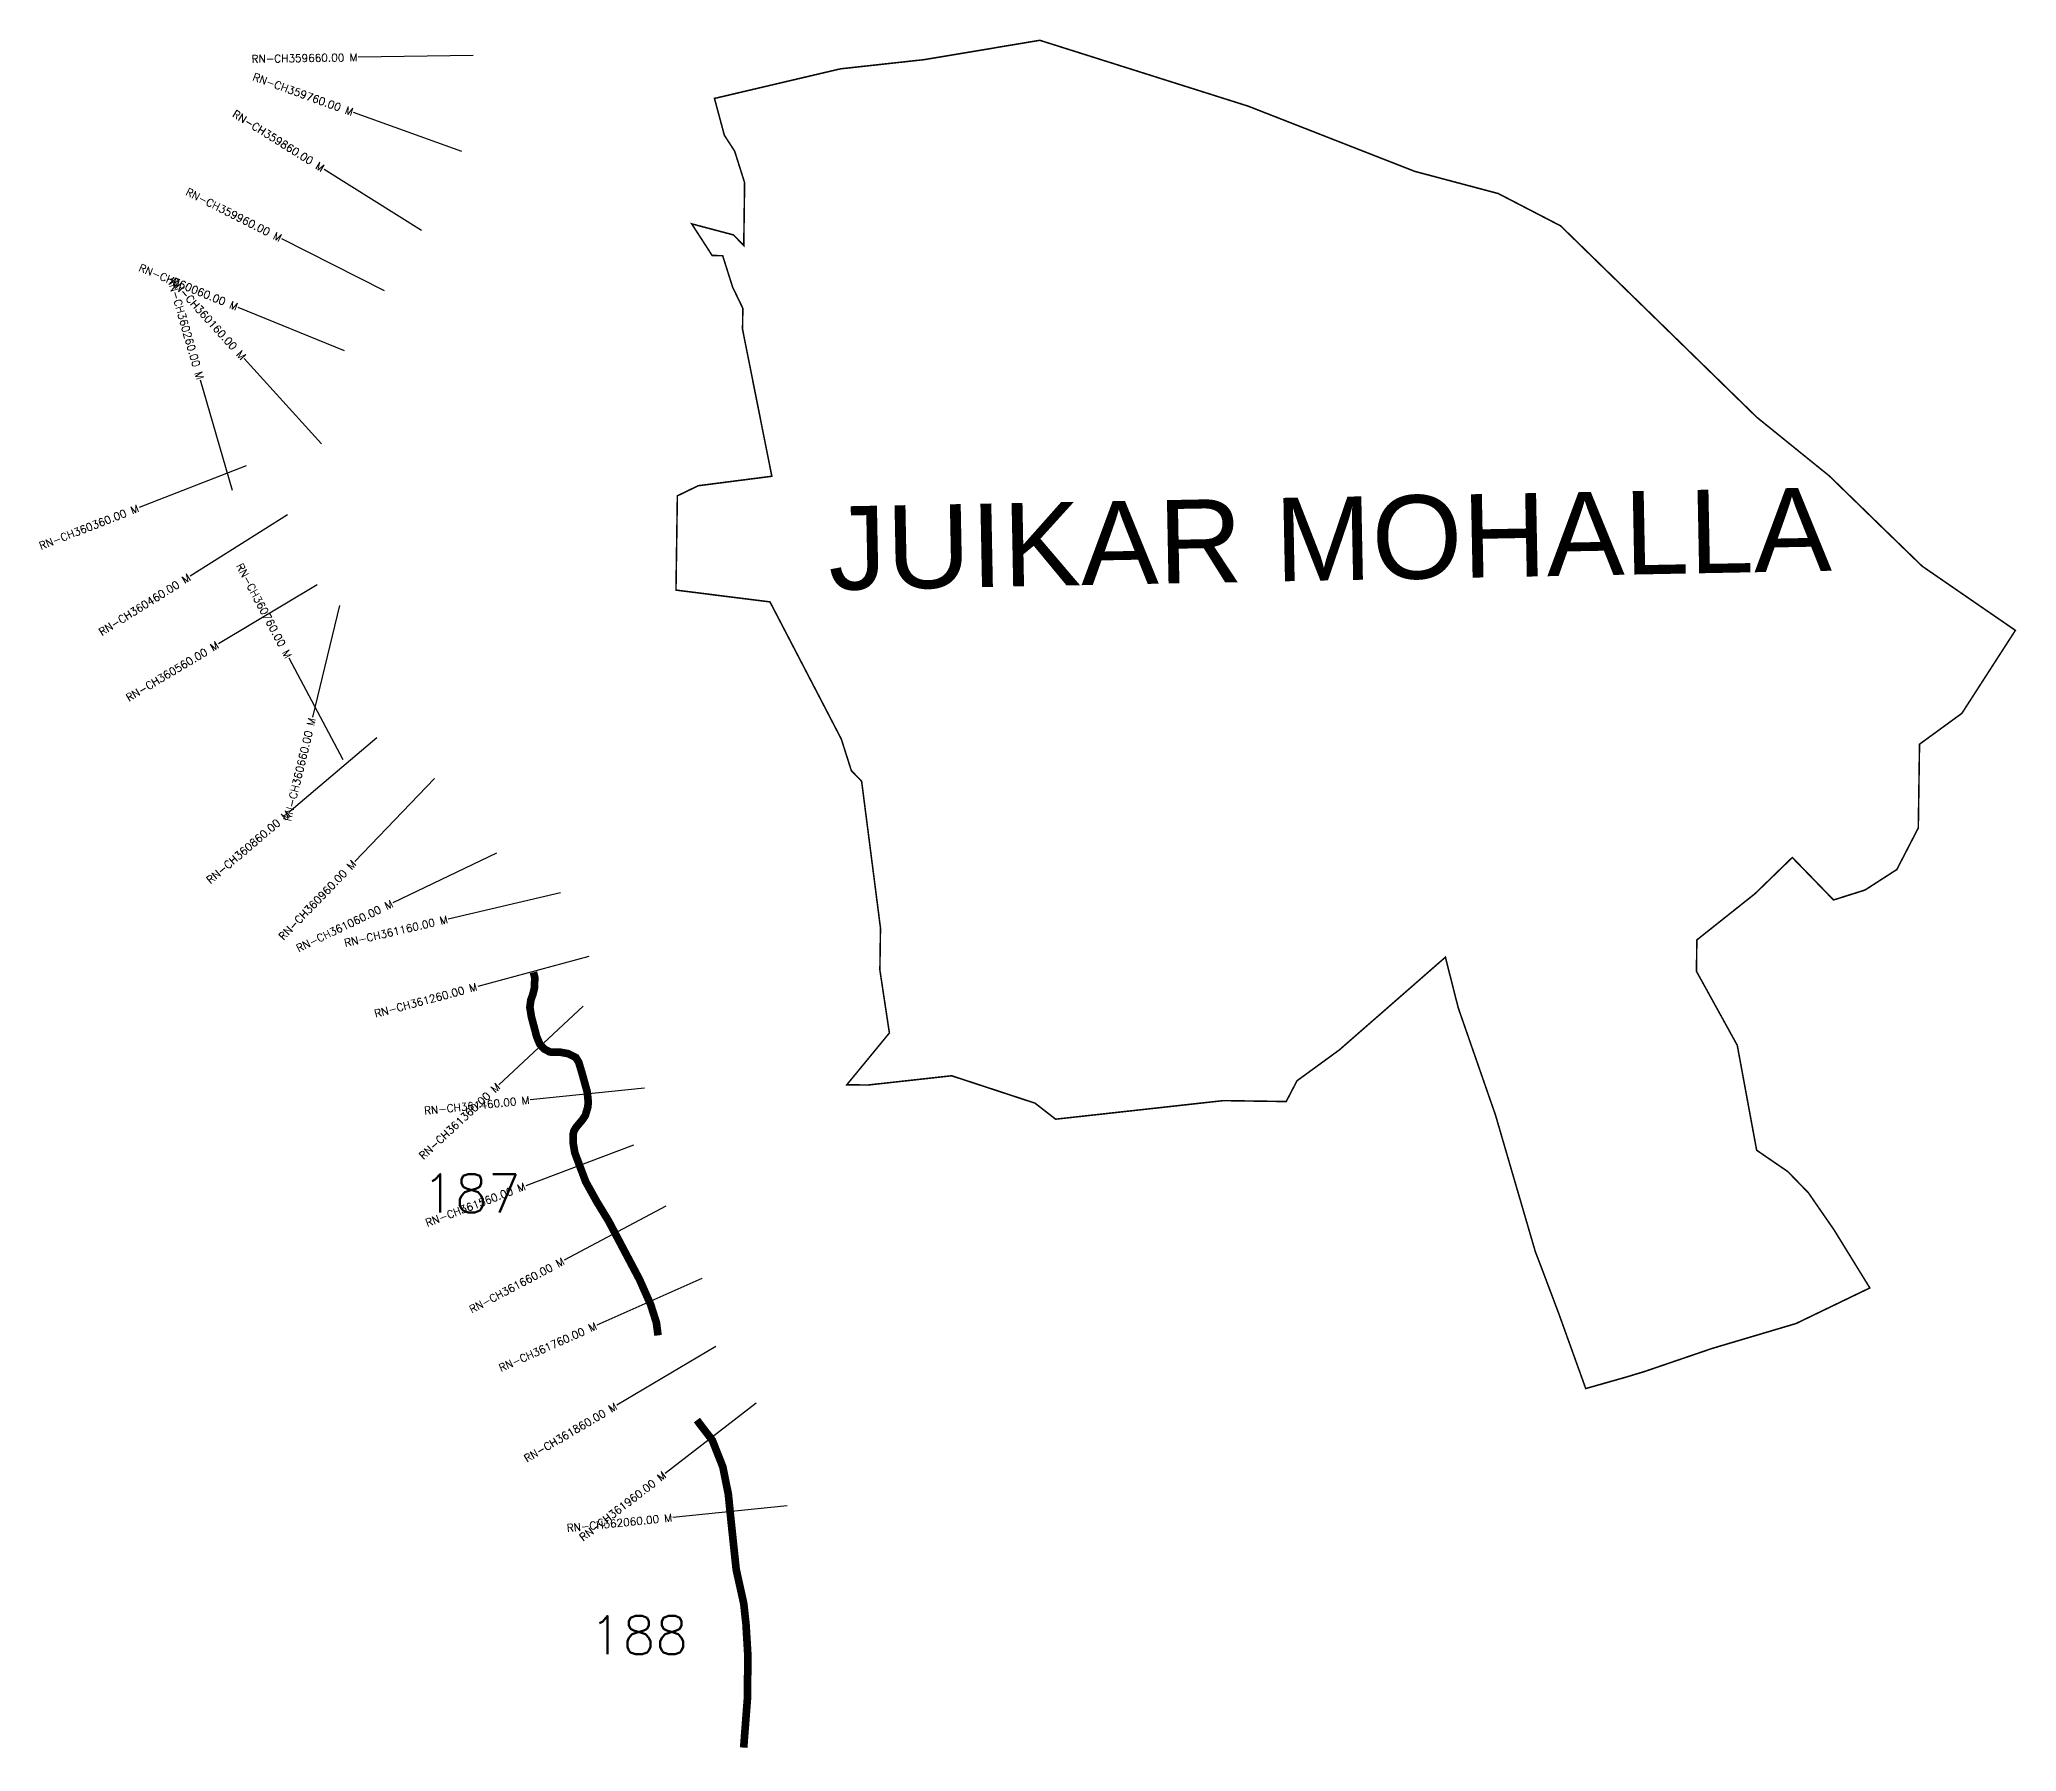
# Model space of a CAD drawing. Header units: metres. Extents: x 297133 to 299711, y 1971663 to 1973894.
import ezdxf
from ezdxf.enums import TextEntityAlignment as Align

# ---------------------------------------------------------------- set-up
doc = ezdxf.new("R2010")
doc.units = ezdxf.units.M
doc.header["$MEASUREMENT"] = 0
for name, color, linetype in [('ARTIFICIALLY PROTECTED', 4, 'Continuous'), ('CS', 134, 'Continuous'), ('CSMark', 6, 'Continuous'), ('VILLAGE NAME', 250, 'Continuous')]:
    doc.layers.add(name, color=color, linetype=linetype)
doc.styles.get("Standard").update_dxf_attribs({"font": 'simplex.shx'})

msp = doc.modelspace()

# ---------------------------------------------------------------- linework, layer by layer
at = {"color": 6, "const_width": 2, "flags": 128}
msp.add_lwpolyline([(297983.2, 1973654.2), (298037.6, 1973639.8), (298051.1, 1973626), (298052.2, 1973707.9), (298039.2, 1973749), (298025.8, 1973769.7), (298012.9, 1973817.7), (298177.2, 1973856.3), (298286.6, 1973868.3), (298437.2, 1973893.5), (298709, 1973807.6), (298926.2, 1973722.6), (299035, 1973693.7), (299116.3, 1973651.6), (299244.2, 1973526.9), (299372.1, 1973402.1), (299455.9, 1973334.3), (299466.6, 1973325.7), (299535, 1973259.1), (299587.8, 1973207.9), (299709.4, 1973124.2), (299639.6, 1973016), (299584.4, 1972975.8), (299582.8, 1972866.6), (299554.8, 1972812.4), (299513.4, 1972785.7), (299472.3, 1972772.7), (299418.5, 1972828.1), (299370, 1972781), (299294, 1972720.6), (299293.5, 1972679.7), (299346.7, 1972583.3), (299372, 1972446.4), (299412.6, 1972418.6), (299439.5, 1972390.9), (299472.9, 1972342.6), (299519.6, 1972266.9), (299423.4, 1972220.5), (299313.6, 1972187.9), (299265.6, 1972171.5), (299226.4, 1972158.1), (299202, 1972150.7), (299149.1, 1972135.7), (299114.3, 1972232.5), (299089.9, 1972297.2), (299083.4, 1972314.1), (299051.4, 1972423.7), (299031.4, 1972492.3), (298982.8, 1972632.2), (298966.1, 1972698.1), (298827.8, 1972577.2), (298772.6, 1972537), (298758.5, 1972509.9), (298676.6, 1972511.1), (298457.8, 1972486.9), (298430.9, 1972507.8), (298322.2, 1972543.5), (298212.8, 1972531.4), (298185.5, 1972531.8), (298241, 1972599.3), (298228.6, 1972681.4), (298229.4, 1972736), (298204.8, 1972927.5), (298191.4, 1972941.3), (298178.3, 1972982.5), (298085.3, 1973161.3), (297962.7, 1973176.7), (297964.5, 1973299.6), (297991.9, 1973312.8), (298087.7, 1973325.1), (298049.5, 1973516.8), (298049.9, 1973544.1), (298036.6, 1973571.6), (298023.6, 1973612.7), (298009.9, 1973612.9), (297983.2, 1973654.2)], dxfattribs=at)
at = {"layer": 'ARTIFICIALLY PROTECTED', "const_width": 10, "flags": 128}
for points in [[(297776.8, 1972678.4), (297778.5, 1972671.9), (297778.3, 1972658.8), (297776.3, 1972650.3), (297773.4, 1972642.1), (297772.2, 1972632.7), (297774.2, 1972620.3), (297781.1, 1972594.3), (297785.3, 1972584.4), (297790.9, 1972578.4), (297798.4, 1972574.5), (297812.4, 1972574.1), (297815.2, 1972573.6), (297822.2, 1972572.3), (297832.1, 1972567.3), (297835.9, 1972561.1), (297840.8, 1972544.8), (297847, 1972522.2), (297848.3, 1972509.3), (297847.7, 1972502.7), (297844.5, 1972491.9), (297840.6, 1972486), (297832.4, 1972476.2), (297829.5, 1972471.3), (297828.6, 1972467.2), (297828.5, 1972456.8), (297830.7, 1972443.2), (297845, 1972405.3), (297859.4, 1972379.4), (297874.6, 1972354.5), (297915.1, 1972278), (297929.7, 1972245.1), (297937.2, 1972221.5), (297939.3, 1972205)], [(297990, 1972094.6), (297994.4, 1972088.7), (298010, 1972068.5), (298023.8, 1972033.6), (298031, 1971997.9), (298034.5, 1971963.2), (298041.2, 1971900), (298051.1, 1971855.2), (298054, 1971828.6), (298056.5, 1971787), (298055.8, 1971730.5), (298051.1, 1971669.1), (298051, 1971667.6)]]:
    msp.add_lwpolyline(points, dxfattribs=at)
at = {"layer": 'CS'}
for p, q in [((297698.2, 1973873.8), (297548.3, 1973871.4)), ((297683.4, 1973748.4), (297542.3, 1973799.3)), ((297630.9, 1973645.7), (297503.7, 1973725.2)), ((297582.5, 1973567), (297448.6, 1973634.5)), ((297530.6, 1973488.8), (297391.7, 1973545.3)), ((297500.6, 1973367.5), (297399.7, 1973478.5)), ((297384.5, 1973306.4), (297342.8, 1973450.5)), ((297402.3, 1973338.7), (297262.5, 1973284.3)), ((297456.1, 1973274.8), (297329.1, 1973195)), ((297494.7, 1973183.6), (297365.9, 1973106.6)), ((297523.8, 1973156.6), (297488.5, 1973010.9)), ((297528.6, 1972955.5), (297458.3, 1973087.9)), ((297572.6, 1972984.3), (297458.4, 1972887.1)), ((297647.9, 1972930.9), (297543.7, 1972822.9)), ((297728.8, 1972833.9), (297593.6, 1972769.1)), ((297811.9, 1972781.8), (297665.8, 1972747.8)), ((297848.9, 1972698.9), (297704.1, 1972660.1)), ((297841.5, 1972634.1), (297731.8, 1972531.9)), ((297921.8, 1972527.4), (297772.6, 1972512)), ((297907.1, 1972453.1), (297766.8, 1972400.2)), ((297949.4, 1972373.4), (297816.9, 1972303.1)), ((297996.6, 1972279.4), (297859.5, 1972218.4)), ((298014.6, 1972190.4), (297885.4, 1972114.1)), ((298067.4, 1972116.8), (297948.7, 1972025.1)), ((298107.9, 1971982.6), (297958.7, 1971967.6))]:
    msp.add_line(p, q, dxfattribs=at)

# ---------------------------------------------------------------- texts
at = {"char_height": 50, "attachment_point": 1}
for s, insert in [('187', (297631.7, 1972415.4)), ('188', (297850, 1971839.3))]:
    msp.add_mtext_dynamic_manual_height_columns(s, width=84.374, gutter_width=1, heights=[74.2], dxfattribs=dict(at, insert=insert))
at = {"layer": 'CSMark'}
for s, rotation, p in [('RN-CH359660.00 M', 0.9247, (297547.3, 1973871.4)), ('RN-CH359760.00 M', 340.1896, (297541.4, 1973799.6)), ('RN-CH359860.00 M', 327.9795, (297502.8, 1973725.8)), ('RN-CH359960.00 M', 333.2379, (297447.7, 1973634.9)), ('RN-CH360060.00 M', 337.8608, (297390.7, 1973545.7)), ('RN-CH360260.00 M', 286.1481, (297342.5, 1973451.5)), ('RN-CH360160.00 M', 312.2559, (297399.1, 1973479.2)), ('RN-CH360360.00 M', 21.2624, (297261.5, 1973283.9)), ('RN-CH360460.00 M', 32.1681, (297328.2, 1973194.4)), ('RN-CH360760.00 M', 297.9643, (297457.8, 1973088.8)), ('RN-CH360560.00 M', 30.8816, (297365.1, 1973106.1)), ('RN-CH360660.00 M', 76.3806, (297488.2, 1973009.9)), ('RN-CH360860.00 M', 40.4172, (297457.6, 1972886.4)), ('RN-CH360960.00 M', 46.0434, (297543, 1972822.2)), ('RN-CH361060.00 M', 25.6272, (297592.7, 1972768.6)), ('RN-CH361160.00 M', 13.0853, (297664.8, 1972747.6)), ('RN-CH361260.00 M', 15.0023, (297703.1, 1972659.8)), ('RN-CH361360.00 M', 42.9504, (297731, 1972531.2)), ('RN-CH361460.00 M', 5.8965, (297771.6, 1972511.9)), ('RN-CH361560.00 M', 20.6514, (297765.8, 1972399.8)), ('RN-CH361660.00 M', 27.9289, (297816, 1972302.6)), ('RN-CH361760.00 M', 24.0012, (297858.6, 1972218)), ('RN-CH361860.00 M', 30.5837, (297884.6, 1972113.6)), ('RN-CH361960.00 M', 37.6947, (297947.9, 1972024.5)), ('RN-CH362060.00 M', 5.7334, (297957.7, 1971967.5))]:
    msp.add_text(s, height=10, rotation=rotation, dxfattribs=at).set_placement(p, align=Align.MIDDLE_RIGHT)
at = {"layer": 'VILLAGE NAME', "insert": (298160.1, 1973285.5), "char_height": 108.748, "attachment_point": 1, "rotation": 1.1028}
msp.add_mtext_dynamic_manual_height_columns('{\\fArial|b0|i0|c0|p34;JUIKAR MOHALLA}', width=1571.314, gutter_width=543.7, heights=[0], dxfattribs=at)

doc.saveas('drawing.dxf')
